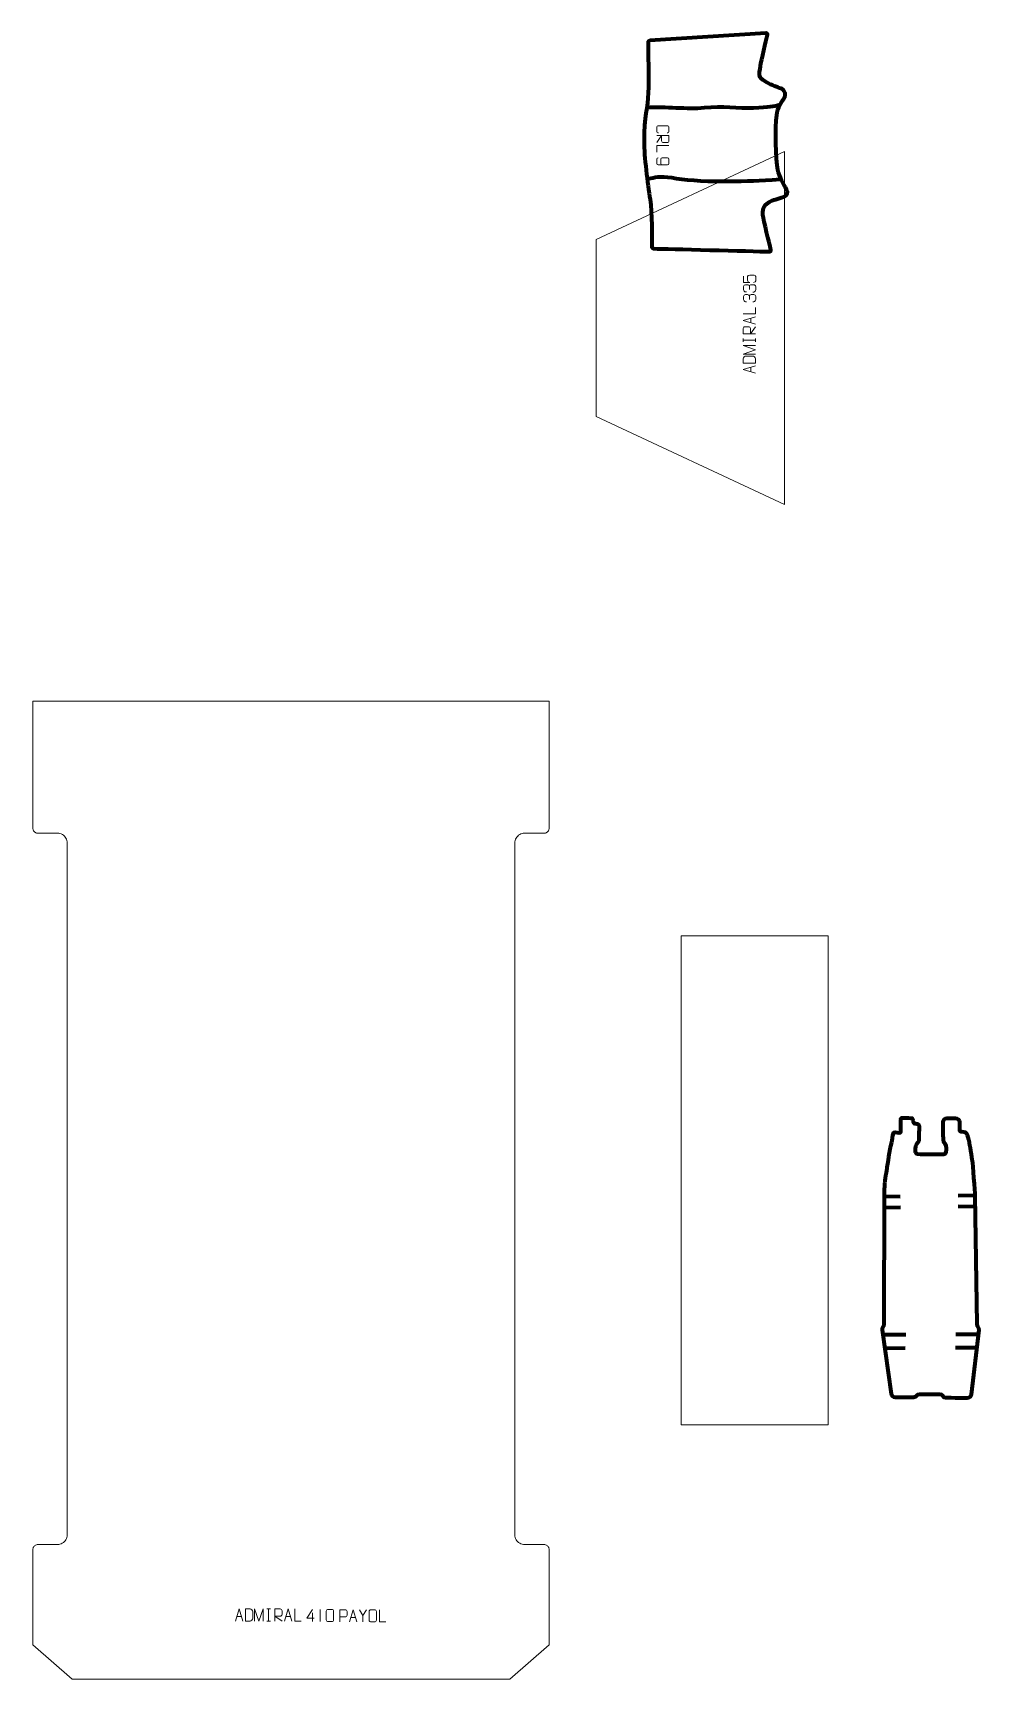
# Model space of a CAD drawing. Header units: millimetres. Extents: x -527 to 1406, y -1520 to 1847.
import ezdxf

# ---------------------------------------------------------------- set-up
doc = ezdxf.new("R2010")
doc.units = ezdxf.units.MM

msp = doc.modelspace()

# ---------------------------------------------------------------- linework, layer by layer
at = {"layer": 'layer 1', "color": 250, "lineweight": 9}
for points, knots in [([(751.3, 1642.1), (749, 1642.2), (747.5, 1643.9), (747.5, 1646.1), (747.5, 1646.1), (747.5, 1648.4), (747.5, 1650.7), (747.5, 1653.1), (747.5, 1653.1), (747.4, 1655), (749.3, 1657), (751.3, 1656.9), (751.3, 1656.9), (757.1, 1656.9), (762.8, 1656.9), (768.6, 1656.9), (768.6, 1656.9), (770.8, 1656.9), (772.5, 1655.2), (772.5, 1653), (772.5, 1653), (772.5, 1650.7), (772.5, 1648.4), (772.5, 1646.1), (772.5, 1646.1), (772.5, 1644.1), (771, 1642.1), (768.6, 1642.1)], [0, 0, 0, 0, 0.125, 0.125, 0.125, 0.125, 0.25, 0.25, 0.25, 0.25, 0.375, 0.375, 0.375, 0.375, 0.5, 0.5, 0.5, 0.5, 0.625, 0.625, 0.625, 0.625, 0.75, 0.75, 0.75, 0.75, 1, 1, 1, 1]), ([(747.5, 1636.9), (747.5, 1636.9), (772.4, 1636.9), (772.4, 1636.9), (772.4, 1636.9), (772.4, 1633.3), (772.4, 1629.7), (772.4, 1626.2), (772.4, 1626.2), (772.4, 1623.8), (770.9, 1622.3), (768.5, 1622.3), (768.5, 1622.3), (766.5, 1622.3), (763.4, 1622.3), (761.4, 1622.3), (761.4, 1622.3), (759.5, 1622.3), (757.6, 1624.1), (757.6, 1626.1), (757.6, 1626.1), (757.6, 1626.1), (757.6, 1636.9), (757.6, 1636.9), (757.6, 1636.9), (757.6, 1636.9), (747.5, 1622.3), (747.5, 1622.3)], [0, 0, 0, 0, 0.125, 0.125, 0.125, 0.125, 0.25, 0.25, 0.25, 0.25, 0.375, 0.375, 0.375, 0.375, 0.5, 0.5, 0.5, 0.5, 0.625, 0.625, 0.625, 0.625, 0.75, 0.75, 0.75, 0.75, 1, 1, 1, 1]), ([(747.5, 1603.1), (747.5, 1603.1), (747.5, 1616.1), (747.5, 1616.1), (747.5, 1616.1), (747.5, 1616.1), (772.4, 1616.1), (772.4, 1616.1)], [0, 0, 0, 0, 0.333333, 0.333333, 0.333333, 0.333333, 1, 1, 1, 1]), ([(750.4, 1591.5), (749.1, 1591.5), (747.4, 1590.1), (747.5, 1588.6), (747.5, 1588.6), (747.5, 1585.6), (747.5, 1582.6), (747.5, 1579.6), (747.5, 1579.6), (747.4, 1578.4), (748.9, 1576.7), (750.4, 1576.7), (750.4, 1576.7), (756.8, 1576.7), (763.1, 1576.7), (769.5, 1576.7), (769.5, 1576.7), (770.7, 1576.7), (772.4, 1578.4), (772.5, 1579.6), (772.5, 1579.6), (772.5, 1582.6), (772.5, 1585.6), (772.5, 1588.6), (772.5, 1588.6), (772.4, 1589.8), (770.8, 1591.5), (769.5, 1591.5), (769.5, 1591.5), (765.9, 1591.5), (762.3, 1591.5), (758.8, 1591.5), (758.8, 1591.5), (757.3, 1591.5), (755.8, 1589.9), (755.8, 1588.6), (755.8, 1588.6), (755.8, 1585.6), (755.8, 1582.6), (755.8, 1579.6), (755.8, 1579.6), (755.8, 1578.3), (757.3, 1576.6), (758.8, 1576.7)], [0, 0, 0, 0, 0.083333, 0.083333, 0.083333, 0.083333, 0.166667, 0.166667, 0.166667, 0.166667, 0.25, 0.25, 0.25, 0.25, 0.333333, 0.333333, 0.333333, 0.333333, 0.416667, 0.416667, 0.416667, 0.416667, 0.5, 0.5, 0.5, 0.5, 0.583333, 0.583333, 0.583333, 0.583333, 0.666667, 0.666667, 0.666667, 0.666667, 0.75, 0.75, 0.75, 0.75, 0.833333, 0.833333, 0.833333, 0.833333, 1, 1, 1, 1]), ([(925.1, 1349.3), (925.1, 1349.3), (925.1, 1336.4), (925.1, 1336.4), (925.1, 1336.4), (929.3, 1336.4), (933.5, 1336.4), (937.7, 1336.4), (937.7, 1336.4), (934.4, 1336.4), (933.4, 1338), (933.3, 1340.8), (933.3, 1340.8), (933.3, 1343.3), (933.3, 1345.7), (933.3, 1348.2), (933.3, 1348.2), (933.3, 1349.8), (935.7, 1351.3), (937.7, 1351.3), (937.7, 1351.3), (940.3, 1351.3), (942.9, 1351.3), (945.5, 1351.3), (945.5, 1351.3), (947.5, 1351.4), (949.9, 1349.9), (950, 1348.2), (950, 1348.2), (950, 1346.3), (950, 1341.4), (950, 1339.4), (950, 1339.4), (950, 1337.6), (948, 1336.5), (945.5, 1336.5)], [0, 0, 0, 0, 0.1, 0.1, 0.1, 0.1, 0.2, 0.2, 0.2, 0.2, 0.3, 0.3, 0.3, 0.3, 0.4, 0.4, 0.4, 0.4, 0.5, 0.5, 0.5, 0.5, 0.6, 0.6, 0.6, 0.6, 0.7, 0.7, 0.7, 0.7, 0.8, 0.8, 0.8, 0.8, 1, 1, 1, 1]), ([(930.7, 1316.9), (930.7, 1316.9), (928.8, 1316.9), (928.8, 1316.9), (928.8, 1316.9), (927.1, 1316.9), (925, 1319.5), (925, 1321.6), (925, 1321.6), (925, 1323.6), (925, 1325.7), (925, 1327.8), (925, 1327.8), (925, 1330), (926.8, 1331.6), (928.7, 1331.6), (928.7, 1331.6), (930.2, 1331.6), (931.6, 1331.6), (933, 1331.6), (933, 1331.6), (934.7, 1331.6), (936.9, 1330), (936.9, 1327.8), (936.9, 1327.8), (936.9, 1330), (938.7, 1331.6), (940.8, 1331.6), (940.8, 1331.6), (942.6, 1331.6), (944.4, 1331.6), (946.1, 1331.6), (946.1, 1331.6), (948.2, 1331.6), (950, 1329.6), (950, 1327.8), (950, 1327.8), (950, 1325.7), (950, 1323.6), (950, 1321.6), (950, 1321.6), (949.9, 1319.4), (947.5, 1316.9), (946.1, 1316.8), (946.1, 1316.8), (946.1, 1316.8), (944.2, 1316.8), (944.2, 1316.8)], [0, 0, 0, 0, 0.076923, 0.076923, 0.076923, 0.076923, 0.153846, 0.153846, 0.153846, 0.153846, 0.230769, 0.230769, 0.230769, 0.230769, 0.307692, 0.307692, 0.307692, 0.307692, 0.384615, 0.384615, 0.384615, 0.384615, 0.461538, 0.461538, 0.461538, 0.461538, 0.538462, 0.538462, 0.538462, 0.538462, 0.615385, 0.615385, 0.615385, 0.615385, 0.692308, 0.692308, 0.692308, 0.692308, 0.769231, 0.769231, 0.769231, 0.769231, 0.846154, 0.846154, 0.846154, 0.846154, 1, 1, 1, 1]), ([(949.2, 1284.9), (949.2, 1284.9), (949.2, 1272), (949.2, 1272), (949.2, 1272), (949.2, 1272), (924.3, 1272), (924.3, 1272)], [0, 0, 0, 0, 0.333333, 0.333333, 0.333333, 0.333333, 1, 1, 1, 1]), ([(930.7, 1296.9), (930.7, 1296.9), (928.8, 1296.9), (928.8, 1296.9), (928.8, 1296.9), (927.1, 1296.9), (925, 1299.5), (925, 1301.6), (925, 1301.6), (925, 1303.6), (925, 1305.7), (925, 1307.8), (925, 1307.8), (925, 1310), (926.8, 1311.6), (928.7, 1311.6), (928.7, 1311.6), (930.2, 1311.6), (931.6, 1311.6), (933, 1311.6), (933, 1311.6), (934.7, 1311.6), (936.9, 1310), (936.9, 1307.8), (936.9, 1307.8), (936.9, 1310), (938.7, 1311.6), (940.8, 1311.6), (940.8, 1311.6), (942.6, 1311.6), (944.4, 1311.6), (946.1, 1311.6), (946.1, 1311.6), (948.2, 1311.6), (950, 1309.6), (950, 1307.8), (950, 1307.8), (950, 1305.7), (950, 1303.6), (950, 1301.6), (950, 1301.6), (949.9, 1299.4), (947.5, 1296.9), (946.1, 1296.8), (946.1, 1296.8), (946.1, 1296.8), (944.2, 1296.8), (944.2, 1296.8)], [0, 0, 0, 0, 0.076923, 0.076923, 0.076923, 0.076923, 0.153846, 0.153846, 0.153846, 0.153846, 0.230769, 0.230769, 0.230769, 0.230769, 0.307692, 0.307692, 0.307692, 0.307692, 0.384615, 0.384615, 0.384615, 0.384615, 0.461538, 0.461538, 0.461538, 0.461538, 0.538462, 0.538462, 0.538462, 0.538462, 0.615385, 0.615385, 0.615385, 0.615385, 0.692308, 0.692308, 0.692308, 0.692308, 0.769231, 0.769231, 0.769231, 0.769231, 0.846154, 0.846154, 0.846154, 0.846154, 1, 1, 1, 1]), ([(949.2, 1251), (949.2, 1251), (924.3, 1258.3), (924.3, 1258.3), (924.3, 1258.3), (924.3, 1258.3), (949.2, 1265.9), (949.2, 1265.9)], [0, 0, 0, 0, 0.333333, 0.333333, 0.333333, 0.333333, 1, 1, 1, 1]), ([(949.2, 1231.1), (949.2, 1231.1), (924.3, 1231.1), (924.3, 1231.1), (924.3, 1231.1), (924.3, 1234.7), (924.3, 1238.3), (924.3, 1241.9), (924.3, 1241.9), (924.3, 1244.2), (925.8, 1245.8), (928.2, 1245.8), (928.2, 1245.8), (930.2, 1245.8), (933.3, 1245.8), (935.3, 1245.8), (935.3, 1245.8), (937.2, 1245.8), (939.1, 1243.9), (939.1, 1241.9), (939.1, 1241.9), (939.1, 1241.9), (939.1, 1231.1), (939.1, 1231.1), (939.1, 1231.1), (939.1, 1231.1), (949.2, 1245.8), (949.2, 1245.8)], [0, 0, 0, 0, 0.125, 0.125, 0.125, 0.125, 0.25, 0.25, 0.25, 0.25, 0.375, 0.375, 0.375, 0.375, 0.5, 0.5, 0.5, 0.5, 0.625, 0.625, 0.625, 0.625, 0.75, 0.75, 0.75, 0.75, 1, 1, 1, 1]), ([(949.2, 1189.6), (949.2, 1189.6), (924.3, 1189.6), (924.3, 1189.6), (924.3, 1189.6), (924.3, 1189.6), (949.2, 1198.5), (949.2, 1198.5), (949.2, 1198.5), (949.2, 1198.5), (924.3, 1207.3), (924.3, 1207.3), (924.3, 1207.3), (924.3, 1207.3), (949.2, 1207.3), (949.2, 1207.3)], [0, 0, 0, 0, 0.2, 0.2, 0.2, 0.2, 0.4, 0.4, 0.4, 0.4, 0.6, 0.6, 0.6, 0.6, 1, 1, 1, 1]), ([(949.2, 1171), (949.2, 1173.4), (949.2, 1178.3), (949.2, 1180.6), (949.2, 1180.6), (949.3, 1182.6), (945.8, 1185.9), (943.8, 1185.9), (943.8, 1185.9), (938, 1185.9), (935.8, 1185.9), (930, 1185.9), (930, 1185.9), (927.9, 1185.9), (924.3, 1182.5), (924.3, 1180.3), (924.3, 1180.3), (924.3, 1178), (924.3, 1173.3), (924.3, 1171), (924.3, 1171), (930, 1171), (943.4, 1171), (949.2, 1171)], [0, 0, 0, 0, 0.142857, 0.142857, 0.142857, 0.142857, 0.285714, 0.285714, 0.285714, 0.285714, 0.428571, 0.428571, 0.428571, 0.428571, 0.571429, 0.571429, 0.571429, 0.571429, 0.714286, 0.714286, 0.714286, 0.714286, 1, 1, 1, 1]), ([(949.2, 1151), (949.2, 1151), (924.3, 1158.3), (924.3, 1158.3), (924.3, 1158.3), (924.3, 1158.3), (949.2, 1165.9), (949.2, 1165.9)], [0, 0, 0, 0, 0.333333, 0.333333, 0.333333, 0.333333, 1, 1, 1, 1]), ([(-113.2, -1401.5), (-113.2, -1401.5), (-105.8, -1376.5), (-105.8, -1376.5), (-105.8, -1376.5), (-105.8, -1376.5), (-98.3, -1401.5), (-98.3, -1401.5)], [0, 0, 0, 0, 0.333333, 0.333333, 0.333333, 0.333333, 1, 1, 1, 1]), ([(-93.1, -1401.5), (-90.8, -1401.5), (-85.8, -1401.5), (-83.5, -1401.5), (-83.5, -1401.5), (-81.6, -1401.6), (-78.3, -1398.1), (-78.3, -1396), (-78.3, -1396), (-78.3, -1390.3), (-78.3, -1388.1), (-78.3, -1382.3), (-78.3, -1382.3), (-78.3, -1380.2), (-81.7, -1376.5), (-83.8, -1376.5), (-83.8, -1376.5), (-86.1, -1376.5), (-90.9, -1376.5), (-93.2, -1376.5), (-93.2, -1376.5), (-93.2, -1382.3), (-93.1, -1395.7), (-93.1, -1401.5)], [0, 0, 0, 0, 0.142857, 0.142857, 0.142857, 0.142857, 0.285714, 0.285714, 0.285714, 0.285714, 0.428571, 0.428571, 0.428571, 0.428571, 0.571429, 0.571429, 0.571429, 0.571429, 0.714286, 0.714286, 0.714286, 0.714286, 1, 1, 1, 1]), ([(-74.6, -1401.5), (-74.6, -1401.5), (-74.6, -1376.5), (-74.6, -1376.5), (-74.6, -1376.5), (-74.6, -1376.5), (-65.6, -1401.5), (-65.6, -1401.5), (-65.6, -1401.5), (-65.6, -1401.5), (-56.9, -1376.5), (-56.9, -1376.5), (-56.9, -1376.5), (-56.9, -1376.5), (-56.9, -1401.5), (-56.9, -1401.5)], [0, 0, 0, 0, 0.2, 0.2, 0.2, 0.2, 0.4, 0.4, 0.4, 0.4, 0.6, 0.6, 0.6, 0.6, 1, 1, 1, 1]), ([(-33.1, -1401.5), (-33.1, -1401.5), (-33.1, -1376.5), (-33.1, -1376.5), (-33.1, -1376.5), (-29.5, -1376.5), (-25.9, -1376.5), (-22.3, -1376.5), (-22.3, -1376.5), (-19.9, -1376.6), (-18.4, -1378.1), (-18.4, -1380.4), (-18.4, -1380.4), (-18.4, -1382.5), (-18.4, -1385.5), (-18.4, -1387.6), (-18.4, -1387.6), (-18.4, -1389.4), (-20.2, -1391.4), (-22.2, -1391.4), (-22.2, -1391.4), (-22.2, -1391.4), (-33.1, -1391.4), (-33.1, -1391.4), (-33.1, -1391.4), (-33.1, -1391.4), (-18.4, -1401.5), (-18.4, -1401.5)], [0, 0, 0, 0, 0.125, 0.125, 0.125, 0.125, 0.25, 0.25, 0.25, 0.25, 0.375, 0.375, 0.375, 0.375, 0.5, 0.5, 0.5, 0.5, 0.625, 0.625, 0.625, 0.625, 0.75, 0.75, 0.75, 0.75, 1, 1, 1, 1]), ([(-13.2, -1401.5), (-13.2, -1401.5), (-5.8, -1376.5), (-5.8, -1376.5), (-5.8, -1376.5), (-5.8, -1376.5), (1.7, -1401.5), (1.7, -1401.5)], [0, 0, 0, 0, 0.333333, 0.333333, 0.333333, 0.333333, 1, 1, 1, 1]), ([(20.7, -1401.5), (20.7, -1401.5), (7.8, -1401.5), (7.8, -1401.5), (7.8, -1401.5), (7.8, -1401.5), (7.8, -1376.5), (7.8, -1376.5)], [0, 0, 0, 0, 0.333333, 0.333333, 0.333333, 0.333333, 1, 1, 1, 1]), ([(47, -1395.5), (47, -1395.5), (32.2, -1395.5), (32.2, -1395.5), (32.2, -1395.5), (32.2, -1395.5), (44.1, -1377.5), (44.1, -1377.5)], [0, 0, 0, 0, 0.333333, 0.333333, 0.333333, 0.333333, 1, 1, 1, 1]), ([(76, -1377.5), (78.4, -1377.5), (80.7, -1377.5), (83.1, -1377.5), (83.1, -1377.5), (85.1, -1377.4), (87.1, -1378.9), (87.1, -1381.4), (87.1, -1381.4), (87.1, -1387.1), (87.1, -1392.9), (87.1, -1398.6), (87.1, -1398.6), (87, -1401), (85.3, -1402.5), (83.1, -1402.5), (83.1, -1402.5), (80.7, -1402.5), (78.4, -1402.5), (76, -1402.5), (76, -1402.5), (74, -1402.6), (72, -1400.7), (72, -1398.7), (72, -1398.7), (72, -1392.9), (72, -1387.1), (72, -1381.3), (72, -1381.3), (72, -1379.2), (73.8, -1377.5), (76, -1377.5)], [0, 0, 0, 0, 0.111111, 0.111111, 0.111111, 0.111111, 0.222222, 0.222222, 0.222222, 0.222222, 0.333333, 0.333333, 0.333333, 0.333333, 0.444444, 0.444444, 0.444444, 0.444444, 0.555556, 0.555556, 0.555556, 0.555556, 0.666667, 0.666667, 0.666667, 0.666667, 0.777778, 0.777778, 0.777778, 0.777778, 1, 1, 1, 1]), ([(99.8, -1403.1), (99.8, -1403.1), (99.8, -1378.1), (99.8, -1378.1), (99.8, -1378.1), (103.4, -1378.1), (107, -1378.1), (110.6, -1378.1), (110.6, -1378.1), (112.9, -1378.1), (114.5, -1379.6), (114.5, -1382), (114.5, -1382), (114.5, -1384), (114.5, -1387.1), (114.5, -1389.1), (114.5, -1389.1), (114.5, -1391), (112.6, -1392.9), (110.6, -1393), (110.6, -1393), (110.6, -1393), (99.8, -1393), (99.8, -1393)], [0, 0, 0, 0, 0.142857, 0.142857, 0.142857, 0.142857, 0.285714, 0.285714, 0.285714, 0.285714, 0.428571, 0.428571, 0.428571, 0.428571, 0.571429, 0.571429, 0.571429, 0.571429, 0.714286, 0.714286, 0.714286, 0.714286, 1, 1, 1, 1]), ([(119.7, -1403.1), (119.7, -1403.1), (127, -1378.1), (127, -1378.1), (127, -1378.1), (127, -1378.1), (134.6, -1403.1), (134.6, -1403.1)], [0, 0, 0, 0, 0.333333, 0.333333, 0.333333, 0.333333, 1, 1, 1, 1]), ([(154.5, -1378.1), (154.5, -1378.1), (147.1, -1390), (147.1, -1390), (147.1, -1390), (147.1, -1390), (147.1, -1403.1), (147.1, -1403.1)], [0, 0, 0, 0, 0.333333, 0.333333, 0.333333, 0.333333, 1, 1, 1, 1]), ([(163.6, -1378.1), (165.9, -1378.1), (168.3, -1378.1), (170.6, -1378.1), (170.6, -1378.1), (172.5, -1378.1), (174.5, -1379.6), (174.6, -1382), (174.6, -1382), (174.6, -1387.7), (174.6, -1393.5), (174.6, -1399.2), (174.6, -1399.2), (174.4, -1401.6), (172.7, -1403), (170.6, -1403.1), (170.6, -1403.1), (168.3, -1403.1), (165.9, -1403.1), (163.6, -1403.1), (163.6, -1403.1), (161.7, -1403.2), (159.7, -1401.3), (159.7, -1399.3), (159.7, -1399.3), (159.7, -1393.5), (159.7, -1387.7), (159.7, -1381.9), (159.7, -1381.9), (159.7, -1379.8), (161.5, -1378.1), (163.6, -1378.1)], [0, 0, 0, 0, 0.111111, 0.111111, 0.111111, 0.111111, 0.222222, 0.222222, 0.222222, 0.222222, 0.333333, 0.333333, 0.333333, 0.333333, 0.444444, 0.444444, 0.444444, 0.444444, 0.555556, 0.555556, 0.555556, 0.555556, 0.666667, 0.666667, 0.666667, 0.666667, 0.777778, 0.777778, 0.777778, 0.777778, 1, 1, 1, 1]), ([(193.6, -1403.1), (193.6, -1403.1), (180.7, -1403.1), (180.7, -1403.1), (180.7, -1403.1), (180.7, -1403.1), (180.7, -1378.1), (180.7, -1378.1)], [0, 0, 0, 0, 0.333333, 0.333333, 0.333333, 0.333333, 1, 1, 1, 1])]:
    msp.add_open_spline(points, degree=3, knots=knots, dxfattribs=at)
at = {"layer": 'layer 1', "color": 242, "lineweight": 9}
for points, knots in [([(623.5, 1062.4), (623.5, 1062.4), (623.5, 1423.9), (623.5, 1423.9), (623.5, 1423.9), (623.5, 1423.9), (1008.5, 1604.1), (1008.5, 1604.1), (1008.5, 1604.1), (1008.5, 1604.1), (1008.5, 882.2), (1008.5, 882.2), (1008.5, 882.2), (1008.5, 882.2), (623.5, 1062.4), (623.5, 1062.4)], [0, 0, 0, 0, 0.2, 0.2, 0.2, 0.2, 0.4, 0.4, 0.4, 0.4, 0.6, 0.6, 0.6, 0.6, 1, 1, 1, 1]), ([(522.5, -1246.3), (522.5, -1246.3), (523.6, -1247.1), (523.6, -1247.1), (523.6, -1247.1), (523.6, -1247.1), (524.6, -1247.9), (524.6, -1247.9), (524.6, -1247.9), (524.6, -1247.9), (525.4, -1248.9), (525.4, -1248.9), (525.4, -1248.9), (525.4, -1248.9), (526.2, -1250), (526.2, -1250), (526.2, -1250), (526.2, -1250), (526.7, -1251.2), (526.7, -1251.2), (526.7, -1251.2), (526.7, -1251.2), (527.2, -1252.4), (527.2, -1252.4), (527.2, -1252.4), (527.2, -1252.4), (527.4, -1253.7), (527.4, -1253.7), (527.4, -1253.7), (527.4, -1253.7), (527.5, -1255), (527.5, -1255), (527.5, -1255), (527.5, -1255), (527.5, -1450), (527.5, -1450), (527.5, -1450), (527.5, -1450), (447.5, -1520), (447.5, -1520), (447.5, -1520), (447.5, -1520), (-447.5, -1520), (-447.5, -1520), (-447.5, -1520), (-447.5, -1520), (-527.5, -1450), (-527.5, -1450), (-527.5, -1450), (-527.5, -1450), (-527.5, -1255), (-527.5, -1255), (-527.5, -1255), (-527.5, -1255), (-527.4, -1253.7), (-527.4, -1253.7), (-527.4, -1253.7), (-527.4, -1253.7), (-527.2, -1252.4), (-527.2, -1252.4), (-527.2, -1252.4), (-527.2, -1252.4), (-526.7, -1251.2), (-526.7, -1251.2), (-526.7, -1251.2), (-526.7, -1251.2), (-526.2, -1250), (-526.2, -1250), (-526.2, -1250), (-526.2, -1250), (-525.4, -1248.9), (-525.4, -1248.9), (-525.4, -1248.9), (-525.4, -1248.9), (-524.6, -1247.9), (-524.6, -1247.9), (-524.6, -1247.9), (-524.6, -1247.9), (-523.6, -1247.1), (-523.6, -1247.1), (-523.6, -1247.1), (-523.6, -1247.1), (-522.5, -1246.3), (-522.5, -1246.3), (-522.5, -1246.3), (-522.5, -1246.3), (-521.3, -1245.8), (-521.3, -1245.8), (-521.3, -1245.8), (-521.3, -1245.8), (-520.1, -1245.3), (-520.1, -1245.3), (-520.1, -1245.3), (-520.1, -1245.3), (-518.8, -1245.1), (-518.8, -1245.1), (-518.8, -1245.1), (-518.8, -1245.1), (-517.5, -1245), (-517.5, -1245), (-517.5, -1245), (-517.5, -1245), (-477.5, -1245), (-477.5, -1245), (-477.5, -1245), (-477.5, -1245), (-474.9, -1244.8), (-474.9, -1244.8), (-474.9, -1244.8), (-474.9, -1244.8), (-472.3, -1244.3), (-472.3, -1244.3), (-472.3, -1244.3), (-472.3, -1244.3), (-469.8, -1243.5), (-469.8, -1243.5), (-469.8, -1243.5), (-469.8, -1243.5), (-467.5, -1242.3), (-467.5, -1242.3), (-467.5, -1242.3), (-467.5, -1242.3), (-465.3, -1240.9), (-465.3, -1240.9), (-465.3, -1240.9), (-465.3, -1240.9), (-463.4, -1239.1), (-463.4, -1239.1), (-463.4, -1239.1), (-463.4, -1239.1), (-461.6, -1237.2), (-461.6, -1237.2), (-461.6, -1237.2), (-461.6, -1237.2), (-460.2, -1235), (-460.2, -1235), (-460.2, -1235), (-460.2, -1235), (-459, -1232.7), (-459, -1232.7), (-459, -1232.7), (-459, -1232.7), (-458.2, -1230.2), (-458.2, -1230.2), (-458.2, -1230.2), (-458.2, -1230.2), (-457.7, -1227.6), (-457.7, -1227.6), (-457.7, -1227.6), (-457.7, -1227.6), (-457.5, -1225), (-457.5, -1225), (-457.5, -1225), (-457.5, -1225), (-457.5, 190), (-457.5, 190), (-457.5, 190), (-457.5, 190), (-457.7, 192.6), (-457.7, 192.6), (-457.7, 192.6), (-457.7, 192.6), (-458.2, 195.2), (-458.2, 195.2), (-458.2, 195.2), (-458.2, 195.2), (-459, 197.6), (-459, 197.6), (-459, 197.6), (-459, 197.6), (-460.2, 200), (-460.2, 200), (-460.2, 200), (-460.2, 200), (-461.6, 202.1), (-461.6, 202.1), (-461.6, 202.1), (-461.6, 202.1), (-463.3, 204.1), (-463.3, 204.1), (-463.3, 204.1), (-463.3, 204.1), (-465.3, 205.8), (-465.3, 205.8), (-465.3, 205.8), (-465.3, 205.8), (-467.4, 207.3), (-467.4, 207.3), (-467.4, 207.3), (-467.4, 207.3), (-469.8, 208.4), (-469.8, 208.4), (-469.8, 208.4), (-469.8, 208.4), (-472.2, 209.3), (-472.2, 209.3), (-472.2, 209.3), (-472.2, 209.3), (-474.8, 209.8), (-474.8, 209.8), (-474.8, 209.8), (-474.8, 209.8), (-477.4, 210), (-477.4, 210), (-477.4, 210), (-477.4, 210), (-517.5, 210), (-517.5, 210), (-517.5, 210), (-517.5, 210), (-518.8, 210.1), (-518.8, 210.1), (-518.8, 210.1), (-518.8, 210.1), (-520.1, 210.3), (-520.1, 210.3), (-520.1, 210.3), (-520.1, 210.3), (-521.3, 210.8), (-521.3, 210.8), (-521.3, 210.8), (-521.3, 210.8), (-522.5, 211.3), (-522.5, 211.3), (-522.5, 211.3), (-522.5, 211.3), (-523.6, 212.1), (-523.6, 212.1), (-523.6, 212.1), (-523.6, 212.1), (-524.6, 212.9), (-524.6, 212.9), (-524.6, 212.9), (-524.6, 212.9), (-525.4, 213.9), (-525.4, 213.9), (-525.4, 213.9), (-525.4, 213.9), (-526.2, 215), (-526.2, 215), (-526.2, 215), (-526.2, 215), (-526.7, 216.2), (-526.7, 216.2), (-526.7, 216.2), (-526.7, 216.2), (-527.2, 217.4), (-527.2, 217.4), (-527.2, 217.4), (-527.2, 217.4), (-527.4, 218.7), (-527.4, 218.7), (-527.4, 218.7), (-527.4, 218.7), (-527.5, 220), (-527.5, 220), (-527.5, 220), (-527.5, 220), (-527.5, 480), (-527.5, 480), (-527.5, 480), (-527.5, 480), (527.5, 480), (527.5, 480), (527.5, 480), (527.5, 480), (527.5, 220), (527.5, 220), (527.5, 220), (527.5, 220), (527.4, 218.7), (527.4, 218.7), (527.4, 218.7), (527.4, 218.7), (527.2, 217.4), (527.2, 217.4), (527.2, 217.4), (527.2, 217.4), (526.7, 216.2), (526.7, 216.2), (526.7, 216.2), (526.7, 216.2), (526.2, 215), (526.2, 215), (526.2, 215), (526.2, 215), (525.4, 213.9), (525.4, 213.9), (525.4, 213.9), (525.4, 213.9), (524.6, 212.9), (524.6, 212.9), (524.6, 212.9), (524.6, 212.9), (523.6, 212.1), (523.6, 212.1), (523.6, 212.1), (523.6, 212.1), (522.5, 211.3), (522.5, 211.3), (522.5, 211.3), (522.5, 211.3), (521.3, 210.8), (521.3, 210.8), (521.3, 210.8), (521.3, 210.8), (520.1, 210.3), (520.1, 210.3), (520.1, 210.3), (520.1, 210.3), (518.8, 210.1), (518.8, 210.1), (518.8, 210.1), (518.8, 210.1), (517.5, 210), (517.5, 210), (517.5, 210), (517.5, 210), (477.4, 210), (477.4, 210), (477.4, 210), (477.4, 210), (474.8, 209.8), (474.8, 209.8), (474.8, 209.8), (474.8, 209.8), (472.2, 209.3), (472.2, 209.3), (472.2, 209.3), (472.2, 209.3), (469.8, 208.4), (469.8, 208.4), (469.8, 208.4), (469.8, 208.4), (467.4, 207.3), (467.4, 207.3), (467.4, 207.3), (467.4, 207.3), (465.3, 205.8), (465.3, 205.8), (465.3, 205.8), (465.3, 205.8), (463.3, 204.1), (463.3, 204.1), (463.3, 204.1), (463.3, 204.1), (461.6, 202.1), (461.6, 202.1), (461.6, 202.1), (461.6, 202.1), (460.2, 200), (460.2, 200), (460.2, 200), (460.2, 200), (459, 197.6), (459, 197.6), (459, 197.6), (459, 197.6), (458.2, 195.2), (458.2, 195.2), (458.2, 195.2), (458.2, 195.2), (457.7, 192.6), (457.7, 192.6), (457.7, 192.6), (457.7, 192.6), (457.5, 190), (457.5, 190), (457.5, 190), (457.5, 190), (457.5, -1225), (457.5, -1225), (457.5, -1225), (457.5, -1225), (457.7, -1227.6), (457.7, -1227.6), (457.7, -1227.6), (457.7, -1227.6), (458.2, -1230.2), (458.2, -1230.2), (458.2, -1230.2), (458.2, -1230.2), (459, -1232.7), (459, -1232.7), (459, -1232.7), (459, -1232.7), (460.2, -1235), (460.2, -1235), (460.2, -1235), (460.2, -1235), (461.6, -1237.2), (461.6, -1237.2), (461.6, -1237.2), (461.6, -1237.2), (463.4, -1239.1), (463.4, -1239.1), (463.4, -1239.1), (463.4, -1239.1), (465.3, -1240.9), (465.3, -1240.9), (465.3, -1240.9), (465.3, -1240.9), (467.5, -1242.3), (467.5, -1242.3), (467.5, -1242.3), (467.5, -1242.3), (469.8, -1243.5), (469.8, -1243.5), (469.8, -1243.5), (469.8, -1243.5), (472.3, -1244.3), (472.3, -1244.3), (472.3, -1244.3), (472.3, -1244.3), (474.9, -1244.8), (474.9, -1244.8), (474.9, -1244.8), (474.9, -1244.8), (477.5, -1245), (477.5, -1245), (477.5, -1245), (477.5, -1245), (517.5, -1245), (517.5, -1245), (517.5, -1245), (517.5, -1245), (518.8, -1245.1), (518.8, -1245.1), (518.8, -1245.1), (518.8, -1245.1), (520.1, -1245.3), (520.1, -1245.3), (520.1, -1245.3), (520.1, -1245.3), (521.3, -1245.8), (521.3, -1245.8), (521.3, -1245.8), (521.3, -1245.8), (522.5, -1246.3), (522.5, -1246.3)], [0, 0, 0, 0, 0.009009, 0.009009, 0.009009, 0.009009, 0.018018, 0.018018, 0.018018, 0.018018, 0.027027, 0.027027, 0.027027, 0.027027, 0.036036, 0.036036, 0.036036, 0.036036, 0.045045, 0.045045, 0.045045, 0.045045, 0.054054, 0.054054, 0.054054, 0.054054, 0.063063, 0.063063, 0.063063, 0.063063, 0.072072, 0.072072, 0.072072, 0.072072, 0.081081, 0.081081, 0.081081, 0.081081, 0.09009, 0.09009, 0.09009, 0.09009, 0.099099, 0.099099, 0.099099, 0.099099, 0.108108, 0.108108, 0.108108, 0.108108, 0.117117, 0.117117, 0.117117, 0.117117, 0.126126, 0.126126, 0.126126, 0.126126, 0.135135, 0.135135, 0.135135, 0.135135, 0.144144, 0.144144, 0.144144, 0.144144, 0.153153, 0.153153, 0.153153, 0.153153, 0.162162, 0.162162, 0.162162, 0.162162, 0.171171, 0.171171, 0.171171, 0.171171, 0.18018, 0.18018, 0.18018, 0.18018, 0.189189, 0.189189, 0.189189, 0.189189, 0.198198, 0.198198, 0.198198, 0.198198, 0.207207, 0.207207, 0.207207, 0.207207, 0.216216, 0.216216, 0.216216, 0.216216, 0.225225, 0.225225, 0.225225, 0.225225, 0.234234, 0.234234, 0.234234, 0.234234, 0.243243, 0.243243, 0.243243, 0.243243, 0.252252, 0.252252, 0.252252, 0.252252, 0.261261, 0.261261, 0.261261, 0.261261, 0.27027, 0.27027, 0.27027, 0.27027, 0.279279, 0.279279, 0.279279, 0.279279, 0.288288, 0.288288, 0.288288, 0.288288, 0.297297, 0.297297, 0.297297, 0.297297, 0.306306, 0.306306, 0.306306, 0.306306, 0.315315, 0.315315, 0.315315, 0.315315, 0.324324, 0.324324, 0.324324, 0.324324, 0.333333, 0.333333, 0.333333, 0.333333, 0.342342, 0.342342, 0.342342, 0.342342, 0.351351, 0.351351, 0.351351, 0.351351, 0.36036, 0.36036, 0.36036, 0.36036, 0.369369, 0.369369, 0.369369, 0.369369, 0.378378, 0.378378, 0.378378, 0.378378, 0.387387, 0.387387, 0.387387, 0.387387, 0.396396, 0.396396, 0.396396, 0.396396, 0.405405, 0.405405, 0.405405, 0.405405, 0.414414, 0.414414, 0.414414, 0.414414, 0.423423, 0.423423, 0.423423, 0.423423, 0.432432, 0.432432, 0.432432, 0.432432, 0.441441, 0.441441, 0.441441, 0.441441, 0.45045, 0.45045, 0.45045, 0.45045, 0.459459, 0.459459, 0.459459, 0.459459, 0.468468, 0.468468, 0.468468, 0.468468, 0.477477, 0.477477, 0.477477, 0.477477, 0.486486, 0.486486, 0.486486, 0.486486, 0.495495, 0.495495, 0.495495, 0.495495, 0.504505, 0.504505, 0.504505, 0.504505, 0.513514, 0.513514, 0.513514, 0.513514, 0.522523, 0.522523, 0.522523, 0.522523, 0.531532, 0.531532, 0.531532, 0.531532, 0.540541, 0.540541, 0.540541, 0.540541, 0.54955, 0.54955, 0.54955, 0.54955, 0.558559, 0.558559, 0.558559, 0.558559, 0.567568, 0.567568, 0.567568, 0.567568, 0.576577, 0.576577, 0.576577, 0.576577, 0.585586, 0.585586, 0.585586, 0.585586, 0.594595, 0.594595, 0.594595, 0.594595, 0.603604, 0.603604, 0.603604, 0.603604, 0.612613, 0.612613, 0.612613, 0.612613, 0.621622, 0.621622, 0.621622, 0.621622, 0.630631, 0.630631, 0.630631, 0.630631, 0.63964, 0.63964, 0.63964, 0.63964, 0.648649, 0.648649, 0.648649, 0.648649, 0.657658, 0.657658, 0.657658, 0.657658, 0.666667, 0.666667, 0.666667, 0.666667, 0.675676, 0.675676, 0.675676, 0.675676, 0.684685, 0.684685, 0.684685, 0.684685, 0.693694, 0.693694, 0.693694, 0.693694, 0.702703, 0.702703, 0.702703, 0.702703, 0.711712, 0.711712, 0.711712, 0.711712, 0.720721, 0.720721, 0.720721, 0.720721, 0.72973, 0.72973, 0.72973, 0.72973, 0.738739, 0.738739, 0.738739, 0.738739, 0.747748, 0.747748, 0.747748, 0.747748, 0.756757, 0.756757, 0.756757, 0.756757, 0.765766, 0.765766, 0.765766, 0.765766, 0.774775, 0.774775, 0.774775, 0.774775, 0.783784, 0.783784, 0.783784, 0.783784, 0.792793, 0.792793, 0.792793, 0.792793, 0.801802, 0.801802, 0.801802, 0.801802, 0.810811, 0.810811, 0.810811, 0.810811, 0.81982, 0.81982, 0.81982, 0.81982, 0.828829, 0.828829, 0.828829, 0.828829, 0.837838, 0.837838, 0.837838, 0.837838, 0.846847, 0.846847, 0.846847, 0.846847, 0.855856, 0.855856, 0.855856, 0.855856, 0.864865, 0.864865, 0.864865, 0.864865, 0.873874, 0.873874, 0.873874, 0.873874, 0.882883, 0.882883, 0.882883, 0.882883, 0.891892, 0.891892, 0.891892, 0.891892, 0.900901, 0.900901, 0.900901, 0.900901, 0.90991, 0.90991, 0.90991, 0.90991, 0.918919, 0.918919, 0.918919, 0.918919, 0.927928, 0.927928, 0.927928, 0.927928, 0.936937, 0.936937, 0.936937, 0.936937, 0.945946, 0.945946, 0.945946, 0.945946, 0.954955, 0.954955, 0.954955, 0.954955, 0.963964, 0.963964, 0.963964, 0.963964, 0.972973, 0.972973, 0.972973, 0.972973, 0.981982, 0.981982, 0.981982, 0.981982, 1, 1, 1, 1]), ([(797.8, -1000), (797.8, -1000), (797.8, 0), (797.8, 0), (797.8, 0), (797.8, 0), (1097.8, 0), (1097.8, 0), (1097.8, 0), (1097.8, 0), (1097.8, -1000), (1097.8, -1000), (1097.8, -1000), (1097.8, -1000), (797.8, -1000), (797.8, -1000)], [0, 0, 0, 0, 0.2, 0.2, 0.2, 0.2, 0.4, 0.4, 0.4, 0.4, 0.6, 0.6, 0.6, 0.6, 1, 1, 1, 1])]:
    msp.add_open_spline(points, degree=3, knots=knots, dxfattribs=at)
at = {"layer": 'layer 1', "color": 250, "lineweight": 9}
for points in [[(936.9, 1321.6), (936.9, 1321.6), (936.9, 1327.8), (936.9, 1327.8)], [(936.9, 1301.6), (936.9, 1301.6), (936.9, 1307.8), (936.9, 1307.8)], [(940, 1253.7), (940, 1253.7), (940, 1263.2), (940, 1263.2)], [(924.3, 1214.8), (924.3, 1214.8), (924.3, 1222), (924.3, 1222)], [(924.3, 1218.4), (924.3, 1218.4), (949.2, 1218.4), (949.2, 1218.4)], [(949.2, 1214.8), (949.2, 1214.8), (949.2, 1222), (949.2, 1222)], [(940, 1153.7), (940, 1153.7), (940, 1163.2), (940, 1163.2)], [(-49.3, -1376.5), (-49.3, -1376.5), (-42.1, -1376.5), (-42.1, -1376.5)], [(-45.7, -1376.5), (-45.7, -1376.5), (-45.7, -1401.5), (-45.7, -1401.5)], [(59.6, -1377.5), (59.6, -1377.5), (59.6, -1402.5), (59.6, -1402.5)], [(147.1, -1390), (147.1, -1390), (139.8, -1378.1), (139.8, -1378.1)], [(-110.5, -1392.2), (-110.5, -1392.2), (-101, -1392.2), (-101, -1392.2)], [(-49.3, -1401.5), (-49.3, -1401.5), (-42.1, -1401.5), (-42.1, -1401.5)], [(-10.5, -1392.2), (-10.5, -1392.2), (-1, -1392.2), (-1, -1392.2)], [(44.1, -1384.8), (44.1, -1384.8), (44.1, -1402.5), (44.1, -1402.5)], [(122.4, -1393.8), (122.4, -1393.8), (131.9, -1393.8), (131.9, -1393.8)]]:
    msp.add_open_spline(points, degree=3, dxfattribs=at)
at = {"layer": 'layer 2', "color": 230, "lineweight": 200}
msp.add_open_spline([(733.6, 1831.1), (733.6, 1831.1), (970.5, 1846.5), (970.5, 1846.5), (970.5, 1846.5), (972.6, 1846.7), (974.2, 1844.8), (973.7, 1842.8), (973.7, 1842.8), (970.6, 1830.2), (961.5, 1792.1), (959.6, 1778.5), (959.6, 1778.5), (957.4, 1762.1), (952.8, 1756.2), (971, 1746.2), (971, 1746.2), (983.5, 1739.3), (995.1, 1735), (1001.2, 1733), (1001.2, 1733), (1004.1, 1732), (1006.6, 1730.1), (1008.2, 1727.5), (1008.2, 1727.5), (1011.3, 1722.7), (1011.1, 1716.4), (1007.5, 1712), (1007.5, 1712), (1002.1, 1705.1), (994.8, 1693.5), (992.9, 1678.8), (992.9, 1678.8), (989.7, 1654.7), (991, 1586.4), (995.1, 1566.4), (995.1, 1566.4), (997.9, 1553), (1006.5, 1537.2), (1013, 1526.7), (1013, 1526.7), (1016.5, 1521), (1013.8, 1513.6), (1007.5, 1511.6), (1007.5, 1511.6), (994.5, 1507.5), (984.6, 1504.8), (978.3, 1501.3), (978.3, 1501.3), (970.1, 1496.7), (962.8, 1489.5), (964.6, 1474.9), (964.6, 1474.9), (966.2, 1462.4), (977.8, 1416.9), (981.1, 1403.2), (981.1, 1403.2), (981.5, 1401.3), (980, 1399.4), (978, 1399.4), (978, 1399.4), (939.7, 1400.5), (769.9, 1404.9), (741.5, 1405.6), (741.5, 1405.6), (739.3, 1405.7), (737.5, 1407.5), (737.5, 1409.7), (737.5, 1409.7), (737.7, 1425), (738.1, 1479.8), (733.8, 1506.3), (733.8, 1506.3), (728.8, 1537.3), (721.6, 1594.8), (721.6, 1625), (721.6, 1625), (721.6, 1676.1), (729.3, 1693.4), (730.2, 1724.4), (730.2, 1724.4), (731, 1751.1), (730.1, 1811.2), (729.8, 1827), (729.8, 1827), (729.8, 1829.2), (731.5, 1831), (733.6, 1831.1)], degree=3, knots=[0, 0, 0, 0, 0.043478, 0.043478, 0.043478, 0.043478, 0.086957, 0.086957, 0.086957, 0.086957, 0.130435, 0.130435, 0.130435, 0.130435, 0.173913, 0.173913, 0.173913, 0.173913, 0.217391, 0.217391, 0.217391, 0.217391, 0.26087, 0.26087, 0.26087, 0.26087, 0.304348, 0.304348, 0.304348, 0.304348, 0.347826, 0.347826, 0.347826, 0.347826, 0.391304, 0.391304, 0.391304, 0.391304, 0.434783, 0.434783, 0.434783, 0.434783, 0.478261, 0.478261, 0.478261, 0.478261, 0.521739, 0.521739, 0.521739, 0.521739, 0.565217, 0.565217, 0.565217, 0.565217, 0.608696, 0.608696, 0.608696, 0.608696, 0.652174, 0.652174, 0.652174, 0.652174, 0.695652, 0.695652, 0.695652, 0.695652, 0.73913, 0.73913, 0.73913, 0.73913, 0.782609, 0.782609, 0.782609, 0.782609, 0.826087, 0.826087, 0.826087, 0.826087, 0.869565, 0.869565, 0.869565, 0.869565, 0.913043, 0.913043, 0.913043, 0.913043, 1, 1, 1, 1], dxfattribs=at)
at = {"layer": 'layer 2', "color": 242, "lineweight": 158}
msp.add_open_spline([(1358.1, -372.7), (1358.1, -372.7), (1340.8, -372.8), (1340.8, -372.8), (1340.8, -372.8), (1336.3, -372.8), (1332.7, -376.5), (1332.8, -380.9), (1332.8, -380.9), (1332.9, -386.8), (1332.9, -417.2), (1334.1, -420.4), (1334.1, -420.4), (1336.3, -425.9), (1339, -426.2), (1339.8, -434.1), (1339.8, -434.1), (1340.2, -438.5), (1340.2, -446.2), (1334.2, -446.3), (1334.2, -446.3), (1325.6, -446.4), (1281.6, -447.6), (1277.5, -445.3), (1277.5, -445.3), (1274.4, -442.7), (1275.9, -429.8), (1278.2, -426.1), (1278.2, -426.1), (1282, -420), (1283.4, -423.5), (1283.2, -414.1), (1283.2, -414.1), (1283.1, -406.4), (1284.1, -397.7), (1284, -390), (1284, -390), (1284, -387.4), (1282.9, -386.1), (1281.7, -385), (1281.7, -385), (1279.5, -383), (1275.1, -384.8), (1273.4, -383.2), (1273.4, -383.2), (1272, -382.1), (1271.6, -380.3), (1271.4, -379.3), (1271.4, -379.3), (1271.1, -377.3), (1270.7, -374), (1269.6, -373), (1269.6, -373), (1269, -372.4), (1256.2, -372.3), (1254.8, -372.4), (1254.8, -372.4), (1249.7, -372.6), (1246.4, -371.3), (1246.3, -375.9), (1246.3, -375.9), (1246.3, -379.9), (1246.4, -387), (1246.4, -387.9), (1246.4, -387.9), (1246.5, -394.1), (1246.7, -401.2), (1245.7, -402), (1245.7, -402), (1242.9, -404), (1235.1, -400.5), (1232.2, -402.2), (1232.2, -402.2), (1230.9, -403), (1229.7, -413), (1229.3, -414.7), (1229.3, -414.7), (1225.3, -434), (1221.6, -453.8), (1218.7, -473.3), (1218.7, -473.3), (1218.1, -477.4), (1214.1, -503.5), (1214, -505.3), (1214, -505.3), (1213.7, -511.6), (1212.8, -525.6), (1212.8, -530.9), (1212.8, -530.9), (1212.8, -530.9), (1212.1, -794.8), (1212.1, -794.8), (1212.1, -794.8), (1212.1, -799.4), (1208.4, -800.8), (1209.1, -805.7), (1209.1, -805.7), (1209.1, -805.7), (1227.3, -936.9), (1227.3, -936.9), (1227.3, -936.9), (1227.9, -940.8), (1231.2, -943.7), (1235.2, -943.8), (1235.2, -943.8), (1235.2, -943.8), (1272.6, -944), (1272.6, -944), (1272.6, -944), (1280.3, -944.1), (1277.3, -937.7), (1284.9, -937.8), (1284.9, -937.8), (1290.3, -937.9), (1327.7, -937.9), (1329.6, -938.5), (1329.6, -938.5), (1332.6, -939.4), (1334.1, -943.7), (1335.3, -944.4), (1335.3, -944.4), (1337.2, -945.4), (1376.6, -945.2), (1382.2, -945.3), (1382.2, -945.3), (1386.3, -945.3), (1389.7, -942.3), (1390.2, -938.2), (1390.2, -938.2), (1390.2, -938.2), (1405.7, -805.8), (1405.7, -805.8), (1405.7, -805.8), (1406.4, -800), (1401.9, -799.7), (1401.8, -794.4), (1401.8, -794.4), (1401.8, -794.4), (1397.8, -531.3), (1397.8, -531.3), (1397.8, -531.3), (1397.7, -524.3), (1393, -465), (1392.3, -460.3), (1392.3, -460.3), (1391.5, -455.5), (1386.4, -423.6), (1385.9, -421.7), (1385.9, -421.7), (1381.6, -405.7), (1382.4, -399.7), (1371.3, -400.4), (1371.3, -400.4), (1369.2, -400.5), (1366.8, -400.1), (1366.2, -397.9), (1366.2, -397.9), (1366.2, -397.9), (1366.2, -380.7), (1366.2, -380.7), (1366.2, -380.7), (1366.1, -376.2), (1362.6, -372.7), (1358.1, -372.7)], degree=3, knots=[0, 0, 0, 0, 0.02381, 0.02381, 0.02381, 0.02381, 0.047619, 0.047619, 0.047619, 0.047619, 0.071429, 0.071429, 0.071429, 0.071429, 0.095238, 0.095238, 0.095238, 0.095238, 0.119048, 0.119048, 0.119048, 0.119048, 0.142857, 0.142857, 0.142857, 0.142857, 0.166667, 0.166667, 0.166667, 0.166667, 0.190476, 0.190476, 0.190476, 0.190476, 0.214286, 0.214286, 0.214286, 0.214286, 0.238095, 0.238095, 0.238095, 0.238095, 0.261905, 0.261905, 0.261905, 0.261905, 0.285714, 0.285714, 0.285714, 0.285714, 0.309524, 0.309524, 0.309524, 0.309524, 0.333333, 0.333333, 0.333333, 0.333333, 0.357143, 0.357143, 0.357143, 0.357143, 0.380952, 0.380952, 0.380952, 0.380952, 0.404762, 0.404762, 0.404762, 0.404762, 0.428571, 0.428571, 0.428571, 0.428571, 0.452381, 0.452381, 0.452381, 0.452381, 0.47619, 0.47619, 0.47619, 0.47619, 0.5, 0.5, 0.5, 0.5, 0.52381, 0.52381, 0.52381, 0.52381, 0.547619, 0.547619, 0.547619, 0.547619, 0.571429, 0.571429, 0.571429, 0.571429, 0.595238, 0.595238, 0.595238, 0.595238, 0.619048, 0.619048, 0.619048, 0.619048, 0.642857, 0.642857, 0.642857, 0.642857, 0.666667, 0.666667, 0.666667, 0.666667, 0.690476, 0.690476, 0.690476, 0.690476, 0.714286, 0.714286, 0.714286, 0.714286, 0.738095, 0.738095, 0.738095, 0.738095, 0.761905, 0.761905, 0.761905, 0.761905, 0.785714, 0.785714, 0.785714, 0.785714, 0.809524, 0.809524, 0.809524, 0.809524, 0.833333, 0.833333, 0.833333, 0.833333, 0.857143, 0.857143, 0.857143, 0.857143, 0.880952, 0.880952, 0.880952, 0.880952, 0.904762, 0.904762, 0.904762, 0.904762, 0.928571, 0.928571, 0.928571, 0.928571, 0.952381, 0.952381, 0.952381, 0.952381, 1, 1, 1, 1], dxfattribs=at)
at = {"layer": 'layer 3', "color": 142, "lineweight": 200}
for points in [[(727.3, 1694.1), (764.2, 1697), (809.6, 1690.2), (845.5, 1694.1), (845.5, 1694.1), (881.3, 1698), (913.8, 1692.3), (945.6, 1693.8), (945.6, 1693.8), (977.3, 1695.4), (985.6, 1696), (999.9, 1700.3)], [(730.8, 1548.6), (744.8, 1551.2), (752.4, 1554.6), (778.1, 1550.7), (778.1, 1550.7), (803.9, 1546.8), (836, 1542.6), (887.2, 1543.4), (887.2, 1543.4), (938.4, 1544.1), (953.2, 1543.5), (999.9, 1547.9)]]:
    msp.add_open_spline(points, degree=3, knots=[0, 0, 0, 0, 0.25, 0.25, 0.25, 0.25, 0.5, 0.5, 0.5, 0.5, 1, 1, 1, 1], dxfattribs=at)
at = {"layer": 'layer 3', "color": 142, "lineweight": 158}
for points in [[(1214.4, -532.6), (1214.4, -532.6), (1245.4, -532.8), (1245.4, -532.8)], [(1397.8, -531.3), (1397.8, -531.3), (1363.9, -531.6), (1363.9, -531.6)], [(1214.5, -555.7), (1214.5, -555.7), (1245.9, -555.1), (1245.9, -555.1)], [(1396.2, -554), (1396.2, -554), (1363.4, -553.8), (1363.4, -553.8)], [(1211.7, -815.5), (1211.7, -815.5), (1257, -815.2), (1257, -815.2)], [(1403, -815), (1403, -815), (1358.8, -815.2), (1358.8, -815.2)], [(1215.9, -843), (1215.9, -843), (1255.5, -842.8), (1255.5, -842.8)], [(1400.3, -842.3), (1400.3, -842.3), (1357.9, -842.3), (1357.9, -842.3)]]:
    msp.add_open_spline(points, degree=3, dxfattribs=at)

doc.saveas('drawing.dxf')
